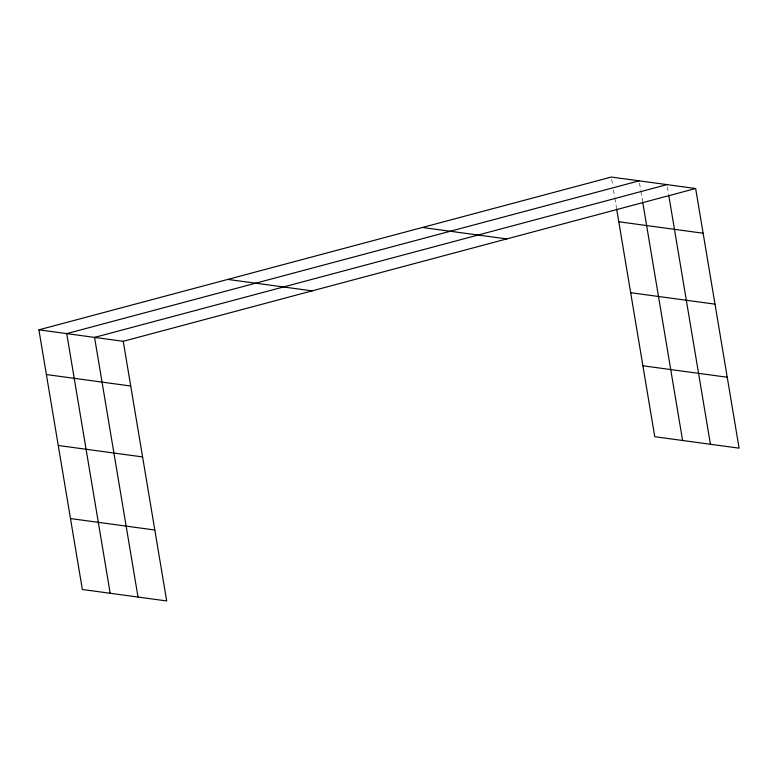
<?xml version="1.0" encoding="UTF-8"?>
<svg xmlns="http://www.w3.org/2000/svg" width="778" height="778" viewBox="0 0 778 778"><rect width="100%" height="100%" fill="white"/><g stroke="black" fill="none" stroke-linecap="round" stroke-linejoin="round"><path stroke-width="0.58" stroke-dasharray="3.89 2.92" d="M667.368 186.973L668.545 194.023M639.535 183.19L640.722 190.25M640.916 191.427L642.492 200.841M611.712 179.407L612.694 185.29M613.482 189.997L614.659 197.058M614.863 198.234L616.439 207.648"/><path stroke-width="1.17" d="M38.9 329.833L123.235 341.289L166.687 600.947L82.351 589.491L38.9 329.833L611.314 177.053L695.649 188.509L739.1 448.167L654.765 436.711L616.633 208.825M639.146 180.836L66.733 333.616L110.184 593.274M666.979 184.619L94.556 337.389L138.017 597.047M123.235 341.289L695.649 188.509M618.792 221.769L703.127 233.225M422.415 227.477L506.75 238.924M630.666 292.703L715.001 304.149M227.798 279.419L312.134 290.865M642.9 365.786L727.226 377.233M46.379 374.549L130.714 386.005M58.253 445.483L142.588 456.929M70.477 518.556L154.812 530.013M668.749 195.2L710.431 444.267M642.686 202.017L682.598 440.494"/></g></svg>
